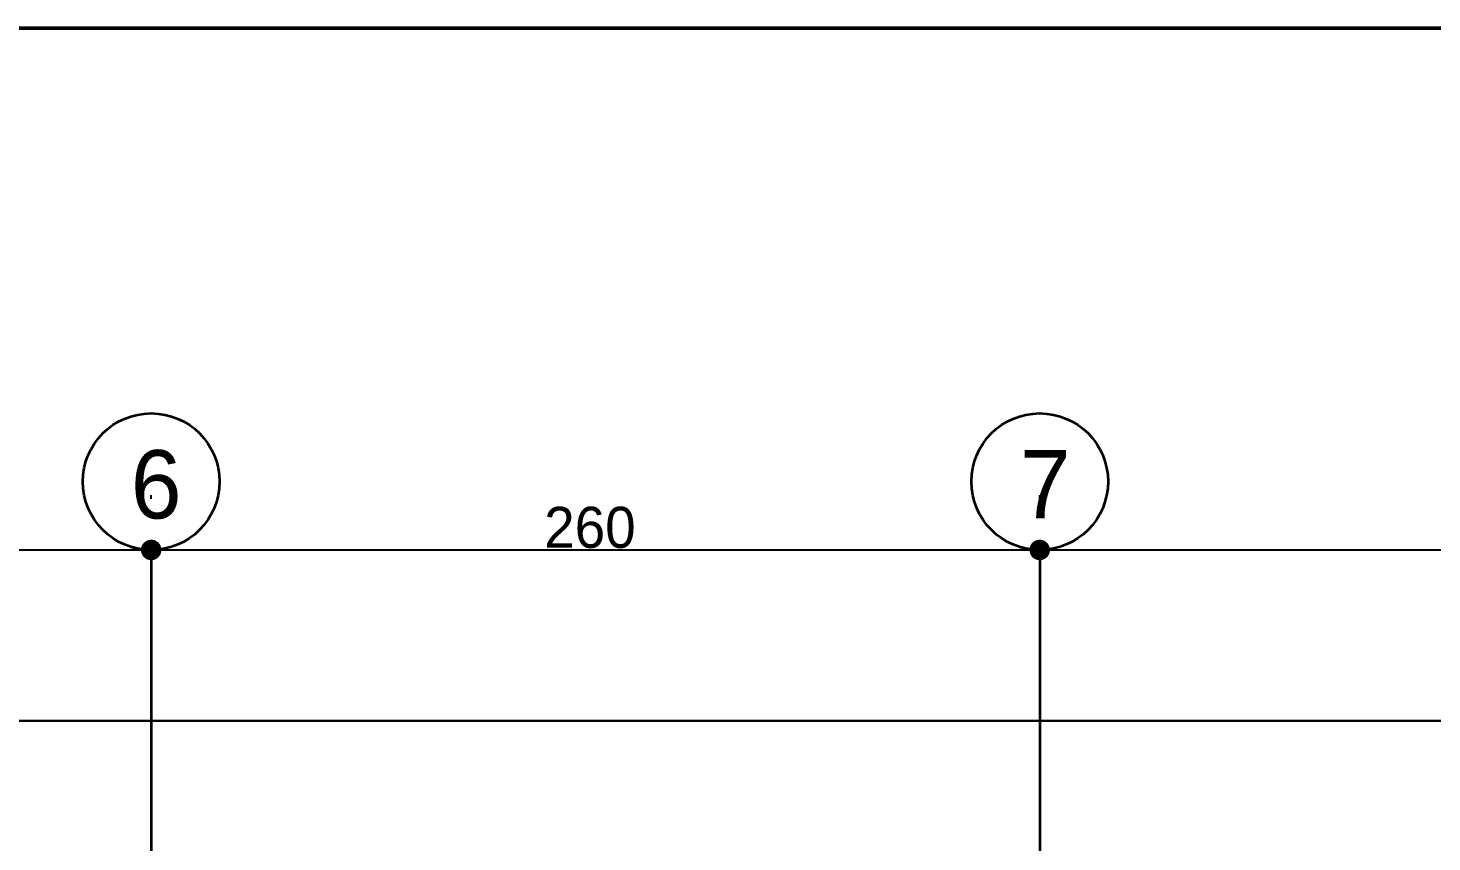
# Model space of a CAD drawing. Header units: millimetres. Extents: x 9537.41 to 9541.95, y -1431.78 to -1431.38.
# Drawn here: x 9538.4235 to 9538.5057, y -1431.4238 to -1431.3761 of the extents above; entities that cross this region are included whole.
import ezdxf

# ---------------------------------------------------------------- set-up
doc = ezdxf.new("R2010")
doc.units = ezdxf.units.MM
doc.linetypes.add('ACAD_ISO06W100', pattern=[36, 24, -3, 0, -3, 0, -3, 0, -3])
for name, color, linetype, lineweight in [('aks', 6, 'Continuous', 35), ('duvar', 214, 'Continuous', 50), ('kolon', 6, 'Continuous', 35), ('yazı', 161, 'Continuous', 35), ('ölçü', 4, 'Continuous', 25)]:
    doc.layers.add(name, color=color, linetype=linetype, lineweight=lineweight)

msp = doc.modelspace()

# ---------------------------------------------------------------- linework, layer by layer
at = {"color": 0, "linetype": 'ByBlock', "lineweight": -2}
for p, q in [((9538.430109836514, -1431.406689333453), (9538.429509836515, -1431.406689333453)), ((9538.431309836515, -1431.406689333453), (9538.431909836514, -1431.406689333453)), ((9538.482109836516, -1431.406689333453), (9538.481509836514, -1431.406689333453)), ((9538.483309836514, -1431.406689333453), (9538.483909836516, -1431.406689333453))]:
    msp.add_line(p, q, dxfattribs=at)
at = {"color": 0, "linetype": 'ByBlock', "const_width": 0.0006000000000000001}
for points in [[(9538.430409836516, -1431.406689333453, 1), (9538.431009836515, -1431.406689333453, 1)], [(9538.431009836515, -1431.406689333453, 1), (9538.430409836516, -1431.406689333453, 1)], [(9538.482409836515, -1431.406689333453, 1), (9538.483009836515, -1431.406689333453, 1)], [(9538.483009836515, -1431.406689333453, 1), (9538.482409836515, -1431.406689333453, 1)]]:
    msp.add_lwpolyline(points, format="xyb", close=True, dxfattribs=at)
at = {"layer": 'aks', "linetype": 'ACAD_ISO06W100'}
for p, q in [((9538.430709836515, -1431.406689333453), (9538.430709836515, -1431.684689333453)), ((9538.482709836515, -1431.406689333453), (9538.482709836515, -1431.684689333453))]:
    msp.add_line(p, q, dxfattribs=at)
at = {"layer": 'duvar'}
msp.add_line((9538.051063101857, -1431.376132301478), (9538.687504874286, -1431.376132301478), dxfattribs=at)
at = {"layer": 'kolon'}
for centre in [(9538.430709836515, -1431.402689333453), (9538.482709836515, -1431.402689333453)]:
    msp.add_circle(centre, 0.004, dxfattribs=at)
at = {"layer": 'ölçü'}
for p, q in [((9538.430709836515, -1431.403689333453), (9538.430709836515, -1431.403489333453)), ((9538.430709836515, -1431.403689333453), (9538.430709836515, -1431.403489333453)), ((9538.482709836515, -1431.403689333453), (9538.482709836515, -1431.403489333453)), ((9538.482709836515, -1431.403689333453), (9538.482709836515, -1431.403489333453)), ((9538.156709836516, -1431.406689333453), (9538.580709836515, -1431.406689333453)), ((9538.408909836515, -1431.406689333453), (9538.429509836515, -1431.406689333453)), ((9538.431909836514, -1431.406689333453), (9538.481509836514, -1431.406689333453)), ((9538.483909836516, -1431.406689333453), (9538.543509836514, -1431.406689333453)), ((9538.156709836516, -1431.416689333453), (9538.580709836515, -1431.416689333453)), ((9538.575509836515, -1431.416689333453), (9538.161909836515, -1431.416689333453))]:
    msp.add_line(p, q, dxfattribs=at)

# ---------------------------------------------------------------- texts
at = {"layer": 'yazı'}
for s, p in [('6', (9538.429512950583, -1431.404844834525)), ('7', (9538.481547557647, -1431.404844834525))]:
    msp.add_text(s, height=0.004, dxfattribs=at).set_placement(p)
at = {"layer": 'ölçü'}
msp.add_text('260', height=0.0024, dxfattribs=at).set_placement((9538.453709836514, -1431.406564333453))

doc.saveas('drawing.dxf')
